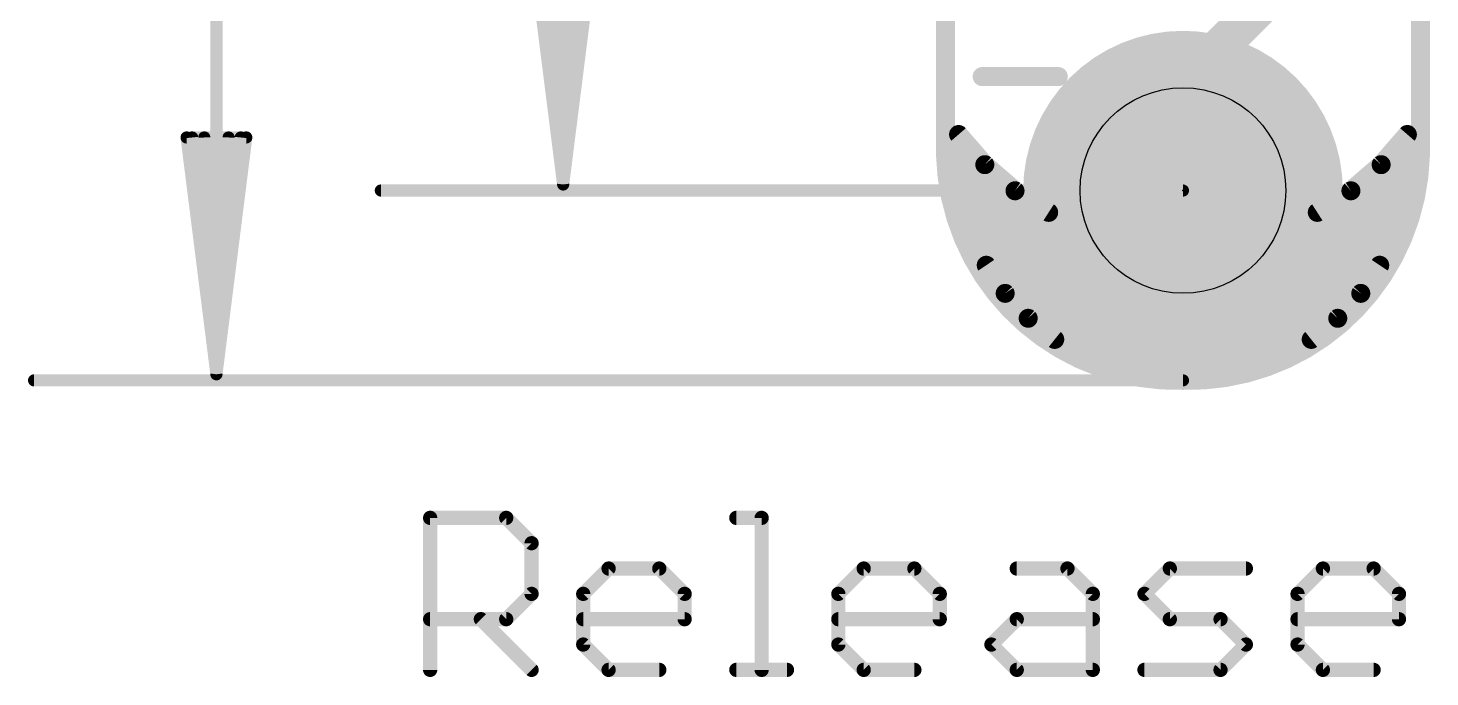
# Model space of a CAD drawing. Extents: x -10 to 102, y -14 to 18.
# Drawn here: x -9.3 to 5.69, y -3.81 to 3.14 of the extents above; entities that cross this region are included whole.
import ezdxf

# ---------------------------------------------------------------- set-up
doc = ezdxf.new("R2010")
doc.units = 0
for name, color, linetype in [('1', 12, 'CONTINUOUS'), ('16', 132, 'CONTINUOUS'), ('17', 110, 'CONTINUOUS'), ('20', 53, 'CONTINUOUS'), ('21', 41, 'CONTINUOUS'), ('22', 40, 'CONTINUOUS'), ('23', 53, 'CONTINUOUS'), ('29', 40, 'CONTINUOUS'), ('30', 253, 'CONTINUOUS'), ('44', 253, 'CONTINUOUS'), ('47', 253, 'CONTINUOUS'), ('51', 53, 'CONTINUOUS')]:
    doc.layers.add(name, color=color, linetype=linetype)

# ---------------------------------------------------------------- blocks, each defined once
blk = doc.blocks.new('ROUNDP')
at = {"const_width": 0.5}
blk.add_lwpolyline([(0, -0.25, 1), (0, 0.25, 1), (0, -0.25)], format="xyb", dxfattribs=at)

msp = doc.modelspace()

# ---------------------------------------------------------------- linework, layer by layer
at = {"layer": '1'}
for points, const_width in [([(3.878, 3.37), (3.048, 2.54)], 0.4064), ([(3.048, 2.54), (3.048, 1.397)], 0.4064), ([(0.648, 1.997), (0.64, 1.6341)], 0.2032), ([(0.9283, 1.6741), (0.648, 1.997)], 0.2032), ([(5.448, 1.997), (5.1677, 1.6741)], 0.2032), ([(5.456, 1.6341), (5.448, 1.997)], 0.2032), ([(0.6443, 1.8288), (0.794, 1.8288)], 0.2032), ([(5.302, 1.8288), (5.4517, 1.8288)], 0.2032), ([(0.64, 1.6341), (0.6876, 1.2743)], 0.2032), ([(0.6412, 1.6256), (0.9843, 1.6256)], 0.2032), ([(1.2517, 1.3943), (0.9283, 1.6741)], 0.2032), ([(5.1677, 1.6741), (4.8443, 1.3943)], 0.2032), ([(5.1117, 1.6256), (5.4548, 1.6256)], 0.2032), ([(5.4084, 1.2743), (5.456, 1.6341)], 0.2032), ([(0.668, 1.4224), (1.2191, 1.4224)], 0.2032), ([(4.8769, 1.4224), (5.428, 1.4224)], 0.2032), ([(0.6876, 1.2743), (0.7897, 0.926)], 0.2032), ([(1.6115, 1.1633), (1.2517, 1.3943)], 0.2032), ([(4.8443, 1.3943), (4.4845, 1.1633)], 0.2032), ([(5.3063, 0.926), (5.4084, 1.2743)], 0.2032), ([(0.7038, 1.2192), (1.5244, 1.2192)], 0.2032), ([(2.0006, 0.9858), (1.6115, 1.1633)], 0.2032), ([(4.4845, 1.1633), (4.0954, 0.9858)], 0.2032), ([(4.5716, 1.2192), (5.3922, 1.2192)], 0.2032), ([(0.7633, 1.016), (1.9344, 1.016)], 0.2032), ([(2.4109, 0.8654), (2.0006, 0.9858)], 0.2032), ([(4.0954, 0.9858), (3.6851, 0.8654)], 0.2032), ([(4.1616, 1.016), (5.3327, 1.016)], 0.2032), ([(0.7897, 0.926), (0.9437, 0.5974)], 0.2032), ([(0.8427, 0.8128), (2.7773, 0.8128)], 0.2032), ([(2.8342, 0.8046), (2.4109, 0.8654)], 0.2032), ([(3.2618, 0.8046), (2.8342, 0.8046)], 0.2032), ([(3.6851, 0.8654), (3.2618, 0.8046)], 0.2032), ([(3.3187, 0.8128), (5.2533, 0.8128)], 0.2032), ([(5.1523, 0.5974), (5.3063, 0.926)], 0.2032), ([(0.938, 0.6096), (5.158, 0.6096)], 0.2032), ([(0.9437, 0.5974), (1.1463, 0.2962)], 0.2032), ([(4.9497, 0.2962), (5.1523, 0.5974)], 0.2032), ([(1.0722, 0.4064), (5.0238, 0.4064)], 0.2032), ([(1.1463, 0.2962), (1.3924, 0.0295)], 0.2032), ([(1.2321, 0.2032), (4.8639, 0.2032)], 0.2032), ([(4.7036, 0.0295), (4.9497, 0.2962)], 0.2032), ([(1.3924, 0.0295), (1.6765, -0.1964)], 0.2032), ([(1.4295, 0), (4.6665, 0)], 0.2032), ([(4.4195, -0.1964), (4.7036, 0.0295)], 0.2032), ([(1.6765, -0.1964), (1.9918, -0.3763)], 0.2032), ([(1.6884, -0.2032), (4.4076, -0.2032)], 0.2032), ([(4.1042, -0.3763), (4.4195, -0.1964)], 0.2032), ([(1.9918, -0.3763), (2.3308, -0.5058)], 0.2032), ([(3.7652, -0.5058), (4.1042, -0.3763)], 0.2032), ([(2.0707, -0.4064), (4.0253, -0.4064)], 0.2032), ([(2.3308, -0.5058), (2.6857, -0.582)], 0.2032), ([(3.4103, -0.582), (3.7652, -0.5058)], 0.2032), ([(2.6857, -0.582), (3.048, -0.603)], 0.2032), ([(3.048, -0.603), (3.4103, -0.582)], 0.2032)]:
    msp.add_lwpolyline(points, dxfattribs=dict(at, const_width=const_width))
for points, const_width in [([(3.1496, 2.54, 1), (2.9464, 2.54)], 0.2032), ([(2.9762, 2.6118, 1), (3.1198, 2.4682)], 0.2032), ([(0.6988, 1.9959, 1), (0.5972, 1.9981)], 0.1016), ([(0.6864, 2.0303, 1), (0.6096, 1.9637)], 0.1016), ([(5.4988, 1.9981, 1), (5.3972, 1.9959)], 0.1016), ([(5.4864, 1.9637, 1), (5.4096, 2.0303)], 0.1016), ([(0.6443, 1.8796, 1), (0.6443, 1.778)], 0.1016), ([(0.794, 1.778, 1), (0.794, 1.8796)], 0.1016), ([(5.302, 1.8796, 1), (5.302, 1.778)], 0.1016), ([(5.4517, 1.778, 1), (5.4517, 1.8796)], 0.1016), ([(0.5892, 1.6353, 1), (0.6908, 1.633)], 0.1016), ([(0.6904, 1.6408, 1), (0.5897, 1.6275)], 0.1016), ([(0.6412, 1.6764, 1), (0.6412, 1.5748)], 0.1016), ([(0.9615, 1.7125, 1), (0.8951, 1.6356)], 0.1016), ([(0.8899, 1.6408, 1), (0.9667, 1.7074)], 0.1016), ([(0.9843, 1.5748, 1), (0.9843, 1.6764)], 0.1016), ([(5.1117, 1.6764, 1), (5.1117, 1.5748)], 0.1016), ([(5.1293, 1.7074, 1), (5.2061, 1.6408)], 0.1016), ([(5.2009, 1.6356, 1), (5.1345, 1.7125)], 0.1016), ([(5.4052, 1.633, 1), (5.5068, 1.6353)], 0.1016), ([(5.5063, 1.6275, 1), (5.4056, 1.6408)], 0.1016), ([(5.4548, 1.5748, 1), (5.4548, 1.6764)], 0.1016), ([(0.668, 1.4732, 1), (0.668, 1.3716)], 0.1016), ([(1.2191, 1.3716, 1), (1.2191, 1.4732)], 0.1016), ([(4.8769, 1.4732, 1), (4.8769, 1.3716)], 0.1016), ([(5.428, 1.3716, 1), (5.428, 1.4732)], 0.1016), ([(0.7364, 1.2886, 1), (0.6389, 1.26)], 0.1016), ([(1.2791, 1.437, 1), (1.2242, 1.3515)], 0.1016), ([(1.2184, 1.3558, 1), (1.2849, 1.4327)], 0.1016), ([(2.9464, 1.397, 1), (3.1496, 1.397)], 0.2032), ([(4.8111, 1.4327, 1), (4.8776, 1.3558)], 0.1016), ([(4.8718, 1.3515, 1), (4.8169, 1.437)], 0.1016), ([(5.4571, 1.26, 1), (5.3596, 1.2886)], 0.1016), ([(0.6373, 1.2677, 1), (0.738, 1.281)], 0.1016), ([(0.7038, 1.27, 1), (0.7038, 1.1684)], 0.1016), ([(1.5244, 1.1684, 1), (1.5244, 1.27)], 0.1016), ([(1.6326, 1.2095, 1), (1.5905, 1.117)], 0.1016), ([(1.5841, 1.1205, 1), (1.639, 1.206)], 0.1016), ([(4.457, 1.206, 1), (4.5119, 1.1205)], 0.1016), ([(4.5055, 1.117, 1), (4.4634, 1.2095)], 0.1016), ([(4.5716, 1.27, 1), (4.5716, 1.1684)], 0.1016), ([(5.358, 1.281, 1), (5.4587, 1.2677)], 0.1016), ([(5.3922, 1.1684, 1), (5.3922, 1.27)], 0.1016), ([(0.7633, 1.0668, 1), (0.7633, 0.9652)], 0.1016), ([(1.9344, 0.9652, 1), (1.9344, 1.0668)], 0.1016), ([(2.0149, 1.0345, 1), (1.9863, 0.937)], 0.1016), ([(1.9795, 0.9396, 1), (2.0217, 1.032)], 0.1016), ([(4.0743, 1.032, 1), (4.1165, 0.9396)], 0.1016), ([(4.1097, 0.937, 1), (4.0811, 1.0345)], 0.1016), ([(4.1616, 1.0668, 1), (4.1616, 0.9652)], 0.1016), ([(5.3327, 0.9652, 1), (5.3327, 1.0668)], 0.1016), ([(0.8357, 0.9476, 1), (0.7437, 0.9045)], 0.1016), ([(0.7409, 0.9117, 1), (0.8384, 0.9403)], 0.1016), ([(0.8427, 0.8636, 1), (0.8427, 0.762)], 0.1016), ([(2.4181, 0.9157, 1), (2.4037, 0.8151)], 0.1016), ([(2.3966, 0.8167, 1), (2.4252, 0.9142)], 0.1016), ([(2.7773, 0.762, 1), (2.7773, 0.8636)], 0.1016), ([(2.8342, 0.8554, 1), (2.8342, 0.7538)], 0.1016), ([(2.827, 0.7543, 1), (2.8414, 0.8549)], 0.1016), ([(3.2546, 0.8549, 1), (3.269, 0.7543)], 0.1016), ([(3.2618, 0.7538, 1), (3.2618, 0.8554)], 0.1016), ([(3.3187, 0.8636, 1), (3.3187, 0.762)], 0.1016), ([(3.6708, 0.9142, 1), (3.6994, 0.8167)], 0.1016), ([(3.6923, 0.8151, 1), (3.6779, 0.9157)], 0.1016), ([(5.2533, 0.762, 1), (5.2533, 0.8636)], 0.1016), ([(5.2576, 0.9403, 1), (5.3551, 0.9117)], 0.1016), ([(5.3523, 0.9045, 1), (5.2603, 0.9476)], 0.1016), ([(0.938, 0.6604, 1), (0.938, 0.5588)], 0.1016), ([(0.9859, 0.6257, 1), (0.9016, 0.5691)], 0.1016), ([(0.8977, 0.5758, 1), (0.9897, 0.619)], 0.1016), ([(5.1063, 0.619, 1), (5.1983, 0.5758)], 0.1016), ([(5.1944, 0.5691, 1), (5.1101, 0.6257)], 0.1016), ([(5.158, 0.5588, 1), (5.158, 0.6604)], 0.1016), ([(1.0722, 0.4572, 1), (1.0722, 0.3556)], 0.1016), ([(5.0238, 0.3556, 1), (5.0238, 0.4572)], 0.1016), ([(1.1836, 0.3307, 1), (1.1089, 0.2617)], 0.1016), ([(1.1041, 0.2679, 1), (1.1884, 0.3246)], 0.1016), ([(1.2321, 0.254, 1), (1.2321, 0.1524)], 0.1016), ([(4.8639, 0.1524, 1), (4.8639, 0.254)], 0.1016), ([(4.9076, 0.3246, 1), (4.9919, 0.2679)], 0.1016), ([(4.9871, 0.2617, 1), (4.9124, 0.3307)], 0.1016), ([(1.4241, 0.0693, 1), (1.3608, -0.0102)], 0.1016), ([(1.3551, -0.0049, 1), (1.4298, 0.064)], 0.1016), ([(1.4295, 0.0508, 1), (1.4295, -0.0508)], 0.1016), ([(4.6662, 0.064, 1), (4.7409, -0.0049)], 0.1016), ([(4.6665, -0.0508, 1), (4.6665, 0.0508)], 0.1016), ([(4.7352, -0.0102, 1), (4.6719, 0.0693)], 0.1016), ([(1.7017, -0.1523, 1), (1.6513, -0.2405)], 0.1016), ([(1.6884, -0.1524, 1), (1.6884, -0.254)], 0.1016), ([(1.6449, -0.2362, 1), (1.7081, -0.1567)], 0.1016), ([(4.3879, -0.1567, 1), (4.4511, -0.2362)], 0.1016), ([(4.4447, -0.2405, 1), (4.3943, -0.1523)], 0.1016), ([(4.4076, -0.254, 1), (4.4076, -0.1524)], 0.1016), ([(2.0099, -0.3288, 1), (1.9736, -0.4237)], 0.1016), ([(1.9666, -0.4204, 1), (2.0169, -0.3321)], 0.1016), ([(4.0791, -0.3321, 1), (4.1294, -0.4204)], 0.1016), ([(4.1224, -0.4237, 1), (4.0861, -0.3288)], 0.1016), ([(2.0707, -0.3556, 1), (2.0707, -0.4572)], 0.1016), ([(2.3415, -0.4561, 1), (2.3201, -0.5555)], 0.1016), ([(2.3127, -0.5532, 1), (2.3489, -0.4583)], 0.1016), ([(3.7471, -0.4583, 1), (3.7833, -0.5532)], 0.1016), ([(3.7759, -0.5555, 1), (3.7545, -0.4561)], 0.1016), ([(4.0253, -0.4572, 1), (4.0253, -0.3556)], 0.1016), ([(2.6886, -0.5313, 1), (2.6827, -0.6327)], 0.1016), ([(2.675, -0.6316, 1), (2.6963, -0.5323)], 0.1016), ([(3.0451, -0.5523, 1), (3.0509, -0.6537)], 0.1016), ([(3.0451, -0.6537, 1), (3.0509, -0.5523)], 0.1016), ([(3.3997, -0.5323, 1), (3.421, -0.6316)], 0.1016), ([(3.4133, -0.6327, 1), (3.4074, -0.5313)], 0.1016)]:
    msp.add_lwpolyline(points, format="xyb", dxfattribs=dict(at, const_width=const_width))
at = {"layer": '16', "const_width": 0.2032}
for points in [[(0.64, 1.6341), (0.648, 1.997)], [(0.648, 1.997), (0.9283, 1.6741)], [(5.1677, 1.6741), (5.448, 1.997)], [(5.448, 1.997), (5.456, 1.6341)], [(0.6443, 1.8288), (0.794, 1.8288)], [(5.302, 1.8288), (5.4517, 1.8288)], [(0.6876, 1.2743), (0.64, 1.6341)], [(0.6412, 1.6256), (0.9843, 1.6256)], [(0.9283, 1.6741), (1.2517, 1.3943)], [(4.8443, 1.3943), (5.1677, 1.6741)], [(5.1117, 1.6256), (5.4548, 1.6256)], [(5.456, 1.6341), (5.4084, 1.2743)], [(0.668, 1.4224), (1.2191, 1.4224)], [(4.8769, 1.4224), (5.428, 1.4224)], [(0.7897, 0.926), (0.6876, 1.2743)], [(1.2517, 1.3943), (1.6115, 1.1633)], [(4.4845, 1.1633), (4.8443, 1.3943)], [(5.4084, 1.2743), (5.3063, 0.926)], [(0.7038, 1.2192), (1.5244, 1.2192)], [(1.6115, 1.1633), (2.0006, 0.9858)], [(4.0954, 0.9858), (4.4845, 1.1633)], [(4.5716, 1.2192), (5.3922, 1.2192)], [(0.7633, 1.016), (1.9344, 1.016)], [(2.0006, 0.9858), (2.4109, 0.8654)], [(3.6851, 0.8654), (4.0954, 0.9858)], [(4.1616, 1.016), (5.3327, 1.016)], [(0.9437, 0.5974), (0.7897, 0.926)], [(0.8427, 0.8128), (2.7773, 0.8128)], [(2.4109, 0.8654), (2.8342, 0.8046)], [(2.8342, 0.8046), (3.2618, 0.8046)], [(3.2618, 0.8046), (3.6851, 0.8654)], [(3.3187, 0.8128), (5.2533, 0.8128)], [(5.3063, 0.926), (5.1523, 0.5974)], [(0.938, 0.6096), (5.158, 0.6096)], [(1.1463, 0.2962), (0.9437, 0.5974)], [(5.1523, 0.5974), (4.9497, 0.2962)], [(1.0722, 0.4064), (5.0238, 0.4064)], [(1.3924, 0.0295), (1.1463, 0.2962)], [(1.2321, 0.2032), (4.8639, 0.2032)], [(4.9497, 0.2962), (4.7036, 0.0295)], [(1.6765, -0.1964), (1.3924, 0.0295)], [(1.4295, 0), (4.6665, 0)], [(4.7036, 0.0295), (4.4195, -0.1964)], [(1.9918, -0.3763), (1.6765, -0.1964)], [(1.6884, -0.2032), (4.4076, -0.2032)], [(4.4195, -0.1964), (4.1042, -0.3763)], [(2.3308, -0.5058), (1.9918, -0.3763)], [(4.1042, -0.3763), (3.7652, -0.5058)], [(2.0707, -0.4064), (4.0254, -0.4064)], [(2.6857, -0.582), (2.3308, -0.5058)], [(3.7652, -0.5058), (3.4103, -0.582)], [(3.048, -0.603), (2.6857, -0.582)], [(3.4103, -0.582), (3.048, -0.603)]]:
    msp.add_lwpolyline(points, dxfattribs=at)
at = {"layer": '16', "const_width": 0.1016}
for points in [[(0.6988, 1.9959, 1), (0.5972, 1.9981)], [(0.6864, 2.0303, 1), (0.6096, 1.9637)], [(5.4988, 1.9981, 1), (5.3972, 1.9959)], [(5.4864, 1.9637, 1), (5.4096, 2.0303)], [(0.6443, 1.8796, 1), (0.6443, 1.778)], [(0.794, 1.778, 1), (0.794, 1.8796)], [(5.302, 1.8796, 1), (5.302, 1.778)], [(5.4517, 1.778, 1), (5.4517, 1.8796)], [(0.5892, 1.6353, 1), (0.6908, 1.633)], [(0.6904, 1.6408, 1), (0.5897, 1.6275)], [(0.6412, 1.6764, 1), (0.6412, 1.5748)], [(0.9615, 1.7125, 1), (0.8951, 1.6356)], [(0.8899, 1.6408, 1), (0.9667, 1.7074)], [(0.9843, 1.5748, 1), (0.9843, 1.6764)], [(5.1117, 1.6764, 1), (5.1117, 1.5748)], [(5.1293, 1.7074, 1), (5.2061, 1.6408)], [(5.2009, 1.6356, 1), (5.1345, 1.7125)], [(5.4052, 1.633, 1), (5.5068, 1.6353)], [(5.5063, 1.6275, 1), (5.4056, 1.6408)], [(5.4548, 1.5748, 1), (5.4548, 1.6764)], [(0.668, 1.4732, 1), (0.668, 1.3716)], [(1.2191, 1.3716, 1), (1.2191, 1.4732)], [(4.8769, 1.4732, 1), (4.8769, 1.3716)], [(5.428, 1.3716, 1), (5.428, 1.4732)], [(0.7364, 1.2886, 1), (0.6389, 1.26)], [(1.2791, 1.437, 1), (1.2242, 1.3515)], [(1.2184, 1.3558, 1), (1.2849, 1.4327)], [(4.8111, 1.4327, 1), (4.8776, 1.3558)], [(4.8718, 1.3515, 1), (4.8169, 1.437)], [(5.4571, 1.26, 1), (5.3596, 1.2886)], [(0.6373, 1.2677, 1), (0.738, 1.281)], [(0.7038, 1.27, 1), (0.7038, 1.1684)], [(1.5244, 1.1684, 1), (1.5244, 1.27)], [(1.6326, 1.2095, 1), (1.5905, 1.117)], [(1.5841, 1.1205, 1), (1.639, 1.206)], [(4.457, 1.206, 1), (4.5119, 1.1205)], [(4.5055, 1.117, 1), (4.4634, 1.2095)], [(4.5716, 1.27, 1), (4.5716, 1.1684)], [(5.358, 1.281, 1), (5.4587, 1.2677)], [(5.3922, 1.1684, 1), (5.3922, 1.27)], [(0.7633, 1.0668, 1), (0.7633, 0.9652)], [(1.9344, 0.9652, 1), (1.9344, 1.0668)], [(2.0149, 1.0345, 1), (1.9863, 0.937)], [(1.9795, 0.9396, 1), (2.0217, 1.032)], [(4.0743, 1.032, 1), (4.1165, 0.9396)], [(4.1097, 0.937, 1), (4.0811, 1.0345)], [(4.1616, 1.0668, 1), (4.1616, 0.9652)], [(5.3327, 0.9652, 1), (5.3327, 1.0668)], [(0.8357, 0.9476, 1), (0.7437, 0.9045)], [(0.7409, 0.9117, 1), (0.8384, 0.9403)], [(0.8427, 0.8636, 1), (0.8427, 0.762)], [(2.4181, 0.9157, 1), (2.4037, 0.8151)], [(2.3966, 0.8167, 1), (2.4252, 0.9142)], [(2.7773, 0.762, 1), (2.7773, 0.8636)], [(2.8342, 0.8554, 1), (2.8342, 0.7538)], [(2.827, 0.7543, 1), (2.8414, 0.8549)], [(3.2546, 0.8549, 1), (3.269, 0.7543)], [(3.2618, 0.7538, 1), (3.2618, 0.8554)], [(3.3187, 0.8636, 1), (3.3187, 0.762)], [(3.6708, 0.9142, 1), (3.6994, 0.8167)], [(3.6923, 0.8151, 1), (3.6779, 0.9157)], [(5.2533, 0.762, 1), (5.2533, 0.8636)], [(5.2576, 0.9403, 1), (5.3551, 0.9117)], [(5.3523, 0.9045, 1), (5.2603, 0.9476)], [(0.938, 0.6604, 1), (0.938, 0.5588)], [(0.9859, 0.6257, 1), (0.9016, 0.5691)], [(0.8977, 0.5758, 1), (0.9897, 0.619)], [(5.1063, 0.619, 1), (5.1983, 0.5758)], [(5.1944, 0.5691, 1), (5.1101, 0.6257)], [(5.158, 0.5588, 1), (5.158, 0.6604)], [(1.0722, 0.4572, 1), (1.0722, 0.3556)], [(5.0238, 0.3556, 1), (5.0238, 0.4572)], [(1.1836, 0.3307, 1), (1.1089, 0.2617)], [(1.1041, 0.2679, 1), (1.1884, 0.3246)], [(1.2321, 0.254, 1), (1.2321, 0.1524)], [(4.8639, 0.1524, 1), (4.8639, 0.254)], [(4.9076, 0.3246, 1), (4.9919, 0.2679)], [(4.9871, 0.2617, 1), (4.9124, 0.3307)], [(1.4241, 0.0693, 1), (1.3608, -0.0102)], [(1.3551, -0.0049, 1), (1.4298, 0.064)], [(1.4295, 0.0508, 1), (1.4295, -0.0508)], [(4.6662, 0.064, 1), (4.7409, -0.0049)], [(4.6665, -0.0508, 1), (4.6665, 0.0508)], [(4.7352, -0.0102, 1), (4.6719, 0.0693)], [(1.7017, -0.1523, 1), (1.6513, -0.2405)], [(1.6884, -0.1524, 1), (1.6884, -0.254)], [(1.6449, -0.2362, 1), (1.7081, -0.1567)], [(4.3879, -0.1567, 1), (4.4511, -0.2362)], [(4.4447, -0.2405, 1), (4.3943, -0.1523)], [(4.4076, -0.254, 1), (4.4076, -0.1524)], [(2.0099, -0.3288, 1), (1.9736, -0.4237)], [(1.9666, -0.4204, 1), (2.0169, -0.3321)], [(4.0791, -0.3321, 1), (4.1294, -0.4204)], [(4.1224, -0.4237, 1), (4.0861, -0.3288)], [(2.0707, -0.3556, 1), (2.0707, -0.4572)], [(2.3415, -0.4561, 1), (2.3201, -0.5555)], [(2.3127, -0.5532, 1), (2.3489, -0.4583)], [(3.7471, -0.4583, 1), (3.7833, -0.5532)], [(3.7759, -0.5555, 1), (3.7545, -0.4561)], [(4.0254, -0.4572, 1), (4.0254, -0.3556)], [(2.6886, -0.5313, 1), (2.6827, -0.6327)], [(2.675, -0.6316, 1), (2.6963, -0.5323)], [(3.0451, -0.5523, 1), (3.0509, -0.6537)], [(3.0451, -0.6537, 1), (3.0509, -0.5523)], [(3.3997, -0.5323, 1), (3.421, -0.6316)], [(3.4133, -0.6327, 1), (3.4074, -0.5313)]]:
    msp.add_lwpolyline(points, format="xyb", dxfattribs=at)
at = {"layer": '20', "const_width": 0.2032}
for points in [[(0.508, 1.778), (0.508, 9.652)], [(5.588, 9.652), (5.588, 1.778)]]:
    msp.add_lwpolyline(points, dxfattribs=at)
at = {"layer": '20'}
for points, const_width in [([(0.508, 1.778, 0.4143), (3.048, -0.635)], 0.2032), ([(0.5588, 1.7793, 1), (0.4572, 1.7767)], 0.1016), ([(0.4572, 1.778, 1), (0.5588, 1.778)], 0.1016), ([(3.048, -0.635, 0.4143), (5.588, 1.778)], 0.2032), ([(5.6388, 1.7767, 1), (5.5372, 1.7793)], 0.1016), ([(5.5372, 1.778, 1), (5.6388, 1.778)], 0.1016), ([(3.0493, -0.5842, 1), (3.0467, -0.6858)], 0.1016), ([(3.0493, -0.6858, 1), (3.0467, -0.5842)], 0.1016)]:
    msp.add_lwpolyline(points, format="xyb", dxfattribs=dict(at, const_width=const_width))
at = {"layer": '21', "const_width": 0.2032}
msp.add_lwpolyline([(0.9001, 2.6167), (1.7136, 2.6167)], dxfattribs=at)
at = {"layer": '21', "const_width": 0.1016}
for points in [[(0.9001, 2.6675, 1), (0.9001, 2.5659)], [(1.7136, 2.5659, 1), (1.7136, 2.6675)]]:
    msp.add_lwpolyline(points, format="xyb", dxfattribs=at)
at = {"layer": '22', "const_width": 0.2032}
msp.add_lwpolyline([(1.7145, 2.6167), (0.901, 2.6167)], dxfattribs=at)
at = {"layer": '22', "const_width": 0.1016}
for points in [[(0.901, 2.6675, 1), (0.901, 2.5659)], [(1.7145, 2.5659, 1), (1.7145, 2.6675)]]:
    msp.add_lwpolyline(points, format="xyb", dxfattribs=at)
at = {"layer": '23'}
msp.add_point((3.048, 1.397), dxfattribs=at)
at = {"layer": '29', "const_width": 0.2032}
for points in [[(0.648, 1.997), (0.64, 1.6341)], [(0.9283, 1.6741), (0.648, 1.997)], [(5.448, 1.997), (5.1677, 1.6741)], [(5.456, 1.6341), (5.448, 1.997)], [(0.6443, 1.8288), (0.794, 1.8288)], [(5.302, 1.8288), (5.4517, 1.8288)], [(0.64, 1.6341), (0.6876, 1.2743)], [(0.6412, 1.6256), (0.9843, 1.6256)], [(1.2517, 1.3943), (0.9283, 1.6741)], [(5.1677, 1.6741), (4.8443, 1.3943)], [(5.1117, 1.6256), (5.4548, 1.6256)], [(5.4084, 1.2743), (5.456, 1.6341)], [(0.668, 1.4224), (1.2191, 1.4224)], [(4.8769, 1.4224), (5.428, 1.4224)], [(0.6876, 1.2743), (0.7897, 0.926)], [(1.6115, 1.1633), (1.2517, 1.3943)], [(4.8443, 1.3943), (4.4845, 1.1633)], [(5.3063, 0.926), (5.4084, 1.2743)], [(0.7038, 1.2192), (1.5244, 1.2192)], [(2.0006, 0.9858), (1.6115, 1.1633)], [(4.4845, 1.1633), (4.0954, 0.9858)], [(4.5716, 1.2192), (5.3922, 1.2192)], [(0.7633, 1.016), (1.9344, 1.016)], [(2.4109, 0.8654), (2.0006, 0.9858)], [(4.0954, 0.9858), (3.6851, 0.8654)], [(4.1616, 1.016), (5.3327, 1.016)], [(0.7897, 0.926), (0.9437, 0.5974)], [(0.8427, 0.8128), (2.7773, 0.8128)], [(2.8342, 0.8046), (2.4109, 0.8654)], [(3.2618, 0.8046), (2.8342, 0.8046)], [(3.6851, 0.8654), (3.2618, 0.8046)], [(3.3187, 0.8128), (5.2533, 0.8128)], [(5.1523, 0.5974), (5.3063, 0.926)], [(0.938, 0.6096), (5.158, 0.6096)], [(0.9437, 0.5974), (1.1463, 0.2962)], [(4.9497, 0.2962), (5.1523, 0.5974)], [(1.0722, 0.4064), (5.0238, 0.4064)], [(1.1463, 0.2962), (1.3924, 0.0295)], [(1.2321, 0.2032), (4.8639, 0.2032)], [(4.7036, 0.0295), (4.9497, 0.2962)], [(1.3924, 0.0295), (1.6765, -0.1964)], [(1.4295, 0), (4.6665, 0)], [(4.4195, -0.1964), (4.7036, 0.0295)], [(1.6765, -0.1964), (1.9918, -0.3763)], [(1.6884, -0.2032), (4.4076, -0.2032)], [(4.1042, -0.3763), (4.4195, -0.1964)], [(1.9918, -0.3763), (2.3308, -0.5058)], [(3.7652, -0.5058), (4.1042, -0.3763)], [(2.0707, -0.4064), (4.0253, -0.4064)], [(2.3308, -0.5058), (2.6857, -0.582)], [(3.4103, -0.582), (3.7652, -0.5058)], [(2.6857, -0.582), (3.048, -0.603)], [(3.048, -0.603), (3.4103, -0.582)]]:
    msp.add_lwpolyline(points, dxfattribs=at)
at = {"layer": '29', "const_width": 0.1016}
for points in [[(0.6988, 1.9959, 1), (0.5972, 1.9981)], [(0.6864, 2.0303, 1), (0.6096, 1.9637)], [(5.4988, 1.9981, 1), (5.3972, 1.9959)], [(5.4864, 1.9637, 1), (5.4096, 2.0303)], [(0.6443, 1.8796, 1), (0.6443, 1.778)], [(0.794, 1.778, 1), (0.794, 1.8796)], [(5.302, 1.8796, 1), (5.302, 1.778)], [(5.4517, 1.778, 1), (5.4517, 1.8796)], [(0.5892, 1.6353, 1), (0.6908, 1.633)], [(0.6904, 1.6408, 1), (0.5897, 1.6275)], [(0.6412, 1.6764, 1), (0.6412, 1.5748)], [(0.9615, 1.7125, 1), (0.8951, 1.6356)], [(0.8899, 1.6408, 1), (0.9667, 1.7074)], [(0.9843, 1.5748, 1), (0.9843, 1.6764)], [(5.1117, 1.6764, 1), (5.1117, 1.5748)], [(5.1293, 1.7074, 1), (5.2061, 1.6408)], [(5.2009, 1.6356, 1), (5.1345, 1.7125)], [(5.4052, 1.633, 1), (5.5068, 1.6353)], [(5.5063, 1.6275, 1), (5.4056, 1.6408)], [(5.4548, 1.5748, 1), (5.4548, 1.6764)], [(0.668, 1.4732, 1), (0.668, 1.3716)], [(1.2191, 1.3716, 1), (1.2191, 1.4732)], [(4.8769, 1.4732, 1), (4.8769, 1.3716)], [(5.428, 1.3716, 1), (5.428, 1.4732)], [(0.7364, 1.2886, 1), (0.6389, 1.26)], [(1.2791, 1.437, 1), (1.2242, 1.3515)], [(1.2184, 1.3558, 1), (1.2849, 1.4327)], [(4.8111, 1.4327, 1), (4.8776, 1.3558)], [(4.8718, 1.3515, 1), (4.8169, 1.437)], [(5.4571, 1.26, 1), (5.3596, 1.2886)], [(0.6373, 1.2677, 1), (0.738, 1.281)], [(0.7038, 1.27, 1), (0.7038, 1.1684)], [(1.5244, 1.1684, 1), (1.5244, 1.27)], [(1.6326, 1.2095, 1), (1.5905, 1.117)], [(1.5841, 1.1205, 1), (1.639, 1.206)], [(4.457, 1.206, 1), (4.5119, 1.1205)], [(4.5055, 1.117, 1), (4.4634, 1.2095)], [(4.5716, 1.27, 1), (4.5716, 1.1684)], [(5.358, 1.281, 1), (5.4587, 1.2677)], [(5.3922, 1.1684, 1), (5.3922, 1.27)], [(0.7633, 1.0668, 1), (0.7633, 0.9652)], [(1.9344, 0.9652, 1), (1.9344, 1.0668)], [(2.0149, 1.0345, 1), (1.9863, 0.937)], [(1.9795, 0.9396, 1), (2.0217, 1.032)], [(4.0743, 1.032, 1), (4.1165, 0.9396)], [(4.1097, 0.937, 1), (4.0811, 1.0345)], [(4.1616, 1.0668, 1), (4.1616, 0.9652)], [(5.3327, 0.9652, 1), (5.3327, 1.0668)], [(0.8357, 0.9476, 1), (0.7437, 0.9045)], [(0.7409, 0.9117, 1), (0.8384, 0.9403)], [(0.8427, 0.8636, 1), (0.8427, 0.762)], [(2.4181, 0.9157, 1), (2.4037, 0.8151)], [(2.3966, 0.8167, 1), (2.4252, 0.9142)], [(2.7773, 0.762, 1), (2.7773, 0.8636)], [(2.8342, 0.8554, 1), (2.8342, 0.7538)], [(2.827, 0.7543, 1), (2.8414, 0.8549)], [(3.2546, 0.8549, 1), (3.269, 0.7543)], [(3.2618, 0.7538, 1), (3.2618, 0.8554)], [(3.3187, 0.8636, 1), (3.3187, 0.762)], [(3.6708, 0.9142, 1), (3.6994, 0.8167)], [(3.6923, 0.8151, 1), (3.6779, 0.9157)], [(5.2533, 0.762, 1), (5.2533, 0.8636)], [(5.2576, 0.9403, 1), (5.3551, 0.9117)], [(5.3523, 0.9045, 1), (5.2603, 0.9476)], [(0.938, 0.6604, 1), (0.938, 0.5588)], [(0.9859, 0.6257, 1), (0.9016, 0.5691)], [(0.8977, 0.5758, 1), (0.9897, 0.619)], [(5.1063, 0.619, 1), (5.1983, 0.5758)], [(5.1944, 0.5691, 1), (5.1101, 0.6257)], [(5.158, 0.5588, 1), (5.158, 0.6604)], [(1.0722, 0.4572, 1), (1.0722, 0.3556)], [(5.0238, 0.3556, 1), (5.0238, 0.4572)], [(1.1836, 0.3307, 1), (1.1089, 0.2617)], [(1.1041, 0.2679, 1), (1.1884, 0.3246)], [(1.2321, 0.254, 1), (1.2321, 0.1524)], [(4.8639, 0.1524, 1), (4.8639, 0.254)], [(4.9076, 0.3246, 1), (4.9919, 0.2679)], [(4.9871, 0.2617, 1), (4.9124, 0.3307)], [(1.4241, 0.0693, 1), (1.3608, -0.0102)], [(1.3551, -0.0049, 1), (1.4298, 0.064)], [(1.4295, 0.0508, 1), (1.4295, -0.0508)], [(4.6662, 0.064, 1), (4.7409, -0.0049)], [(4.6665, -0.0508, 1), (4.6665, 0.0508)], [(4.7352, -0.0102, 1), (4.6719, 0.0693)], [(1.7017, -0.1523, 1), (1.6513, -0.2405)], [(1.6884, -0.1524, 1), (1.6884, -0.254)], [(1.6449, -0.2362, 1), (1.7081, -0.1567)], [(4.3879, -0.1567, 1), (4.4511, -0.2362)], [(4.4447, -0.2405, 1), (4.3943, -0.1523)], [(4.4076, -0.254, 1), (4.4076, -0.1524)], [(2.0099, -0.3288, 1), (1.9736, -0.4237)], [(1.9666, -0.4204, 1), (2.0169, -0.3321)], [(4.0791, -0.3321, 1), (4.1294, -0.4204)], [(4.1224, -0.4237, 1), (4.0861, -0.3288)], [(2.0707, -0.3556, 1), (2.0707, -0.4572)], [(2.3415, -0.4561, 1), (2.3201, -0.5555)], [(2.3127, -0.5532, 1), (2.3489, -0.4583)], [(3.7471, -0.4583, 1), (3.7833, -0.5532)], [(3.7759, -0.5555, 1), (3.7545, -0.4561)], [(4.0253, -0.4572, 1), (4.0253, -0.3556)], [(2.6886, -0.5313, 1), (2.6827, -0.6327)], [(2.675, -0.6316, 1), (2.6963, -0.5323)], [(3.0451, -0.5523, 1), (3.0509, -0.6537)], [(3.0451, -0.6537, 1), (3.0509, -0.5523)], [(3.3997, -0.5323, 1), (3.421, -0.6316)], [(3.4133, -0.6327, 1), (3.4074, -0.5313)]]:
    msp.add_lwpolyline(points, format="xyb", dxfattribs=at)
at = {"layer": '30', "const_width": 0.2032}
for points in [[(0.64, 1.6341), (0.648, 1.997)], [(0.648, 1.997), (0.9283, 1.6741)], [(5.1677, 1.6741), (5.448, 1.997)], [(5.448, 1.997), (5.456, 1.6341)], [(0.6443, 1.8288), (0.794, 1.8288)], [(5.302, 1.8288), (5.4517, 1.8288)], [(0.6876, 1.2743), (0.64, 1.6341)], [(0.6412, 1.6256), (0.9843, 1.6256)], [(0.9283, 1.6741), (1.2517, 1.3943)], [(4.8443, 1.3943), (5.1677, 1.6741)], [(5.1117, 1.6256), (5.4548, 1.6256)], [(5.456, 1.6341), (5.4084, 1.2743)], [(0.668, 1.4224), (1.2191, 1.4224)], [(4.8769, 1.4224), (5.428, 1.4224)], [(0.7897, 0.926), (0.6876, 1.2743)], [(1.2517, 1.3943), (1.6115, 1.1633)], [(4.4845, 1.1633), (4.8443, 1.3943)], [(5.4084, 1.2743), (5.3063, 0.926)], [(0.7038, 1.2192), (1.5244, 1.2192)], [(1.6115, 1.1633), (2.0006, 0.9858)], [(4.0954, 0.9858), (4.4845, 1.1633)], [(4.5716, 1.2192), (5.3922, 1.2192)], [(0.7633, 1.016), (1.9344, 1.016)], [(2.0006, 0.9858), (2.4109, 0.8654)], [(3.6851, 0.8654), (4.0954, 0.9858)], [(4.1616, 1.016), (5.3327, 1.016)], [(0.9437, 0.5974), (0.7897, 0.926)], [(0.8427, 0.8128), (2.7773, 0.8128)], [(2.4109, 0.8654), (2.8342, 0.8046)], [(2.8342, 0.8046), (3.2618, 0.8046)], [(3.2618, 0.8046), (3.6851, 0.8654)], [(3.3187, 0.8128), (5.2533, 0.8128)], [(5.3063, 0.926), (5.1523, 0.5974)], [(0.938, 0.6096), (5.158, 0.6096)], [(1.1463, 0.2962), (0.9437, 0.5974)], [(5.1523, 0.5974), (4.9497, 0.2962)], [(1.0722, 0.4064), (5.0238, 0.4064)], [(1.3924, 0.0295), (1.1463, 0.2962)], [(1.2321, 0.2032), (4.8639, 0.2032)], [(4.9497, 0.2962), (4.7036, 0.0295)], [(1.6765, -0.1964), (1.3924, 0.0295)], [(1.4295, 0), (4.6665, 0)], [(4.7036, 0.0295), (4.4195, -0.1964)], [(1.9918, -0.3763), (1.6765, -0.1964)], [(1.6884, -0.2032), (4.4076, -0.2032)], [(4.4195, -0.1964), (4.1042, -0.3763)], [(2.3308, -0.5058), (1.9918, -0.3763)], [(4.1042, -0.3763), (3.7652, -0.5058)], [(2.0707, -0.4064), (4.0254, -0.4064)], [(2.6857, -0.582), (2.3308, -0.5058)], [(3.7652, -0.5058), (3.4103, -0.582)], [(3.048, -0.603), (2.6857, -0.582)], [(3.4103, -0.582), (3.048, -0.603)]]:
    msp.add_lwpolyline(points, dxfattribs=at)
at = {"layer": '30', "const_width": 0.1016}
for points in [[(0.6988, 1.9959, 1), (0.5972, 1.9981)], [(0.6864, 2.0303, 1), (0.6096, 1.9637)], [(5.4988, 1.9981, 1), (5.3972, 1.9959)], [(5.4864, 1.9637, 1), (5.4096, 2.0303)], [(0.6443, 1.8796, 1), (0.6443, 1.778)], [(0.794, 1.778, 1), (0.794, 1.8796)], [(5.302, 1.8796, 1), (5.302, 1.778)], [(5.4517, 1.778, 1), (5.4517, 1.8796)], [(0.5892, 1.6353, 1), (0.6908, 1.633)], [(0.6904, 1.6408, 1), (0.5897, 1.6275)], [(0.6412, 1.6764, 1), (0.6412, 1.5748)], [(0.9615, 1.7125, 1), (0.8951, 1.6356)], [(0.8899, 1.6408, 1), (0.9667, 1.7074)], [(0.9843, 1.5748, 1), (0.9843, 1.6764)], [(5.1117, 1.6764, 1), (5.1117, 1.5748)], [(5.1293, 1.7074, 1), (5.2061, 1.6408)], [(5.2009, 1.6356, 1), (5.1345, 1.7125)], [(5.4052, 1.633, 1), (5.5068, 1.6353)], [(5.5063, 1.6275, 1), (5.4056, 1.6408)], [(5.4548, 1.5748, 1), (5.4548, 1.6764)], [(0.668, 1.4732, 1), (0.668, 1.3716)], [(1.2191, 1.3716, 1), (1.2191, 1.4732)], [(4.8769, 1.4732, 1), (4.8769, 1.3716)], [(5.428, 1.3716, 1), (5.428, 1.4732)], [(0.7364, 1.2886, 1), (0.6389, 1.26)], [(1.2791, 1.437, 1), (1.2242, 1.3515)], [(1.2184, 1.3558, 1), (1.2849, 1.4327)], [(4.8111, 1.4327, 1), (4.8776, 1.3558)], [(4.8718, 1.3515, 1), (4.8169, 1.437)], [(5.4571, 1.26, 1), (5.3596, 1.2886)], [(0.6373, 1.2677, 1), (0.738, 1.281)], [(0.7038, 1.27, 1), (0.7038, 1.1684)], [(1.5244, 1.1684, 1), (1.5244, 1.27)], [(1.6326, 1.2095, 1), (1.5905, 1.117)], [(1.5841, 1.1205, 1), (1.639, 1.206)], [(4.457, 1.206, 1), (4.5119, 1.1205)], [(4.5055, 1.117, 1), (4.4634, 1.2095)], [(4.5716, 1.27, 1), (4.5716, 1.1684)], [(5.358, 1.281, 1), (5.4587, 1.2677)], [(5.3922, 1.1684, 1), (5.3922, 1.27)], [(0.7633, 1.0668, 1), (0.7633, 0.9652)], [(1.9344, 0.9652, 1), (1.9344, 1.0668)], [(2.0149, 1.0345, 1), (1.9863, 0.937)], [(1.9795, 0.9396, 1), (2.0217, 1.032)], [(4.0743, 1.032, 1), (4.1165, 0.9396)], [(4.1097, 0.937, 1), (4.0811, 1.0345)], [(4.1616, 1.0668, 1), (4.1616, 0.9652)], [(5.3327, 0.9652, 1), (5.3327, 1.0668)], [(0.8357, 0.9476, 1), (0.7437, 0.9045)], [(0.7409, 0.9117, 1), (0.8384, 0.9403)], [(0.8427, 0.8636, 1), (0.8427, 0.762)], [(2.4181, 0.9157, 1), (2.4037, 0.8151)], [(2.3966, 0.8167, 1), (2.4252, 0.9142)], [(2.7773, 0.762, 1), (2.7773, 0.8636)], [(2.8342, 0.8554, 1), (2.8342, 0.7538)], [(2.827, 0.7543, 1), (2.8414, 0.8549)], [(3.2546, 0.8549, 1), (3.269, 0.7543)], [(3.2618, 0.7538, 1), (3.2618, 0.8554)], [(3.3187, 0.8636, 1), (3.3187, 0.762)], [(3.6708, 0.9142, 1), (3.6994, 0.8167)], [(3.6923, 0.8151, 1), (3.6779, 0.9157)], [(5.2533, 0.762, 1), (5.2533, 0.8636)], [(5.2576, 0.9403, 1), (5.3551, 0.9117)], [(5.3523, 0.9045, 1), (5.2603, 0.9476)], [(0.938, 0.6604, 1), (0.938, 0.5588)], [(0.9859, 0.6257, 1), (0.9016, 0.5691)], [(0.8977, 0.5758, 1), (0.9897, 0.619)], [(5.1063, 0.619, 1), (5.1983, 0.5758)], [(5.1944, 0.5691, 1), (5.1101, 0.6257)], [(5.158, 0.5588, 1), (5.158, 0.6604)], [(1.0722, 0.4572, 1), (1.0722, 0.3556)], [(5.0238, 0.3556, 1), (5.0238, 0.4572)], [(1.1836, 0.3307, 1), (1.1089, 0.2617)], [(1.1041, 0.2679, 1), (1.1884, 0.3246)], [(1.2321, 0.254, 1), (1.2321, 0.1524)], [(4.8639, 0.1524, 1), (4.8639, 0.254)], [(4.9076, 0.3246, 1), (4.9919, 0.2679)], [(4.9871, 0.2617, 1), (4.9124, 0.3307)], [(1.4241, 0.0693, 1), (1.3608, -0.0102)], [(1.3551, -0.0049, 1), (1.4298, 0.064)], [(1.4295, 0.0508, 1), (1.4295, -0.0508)], [(4.6662, 0.064, 1), (4.7409, -0.0049)], [(4.6665, -0.0508, 1), (4.6665, 0.0508)], [(4.7352, -0.0102, 1), (4.6719, 0.0693)], [(1.7017, -0.1523, 1), (1.6513, -0.2405)], [(1.6884, -0.1524, 1), (1.6884, -0.254)], [(1.6449, -0.2362, 1), (1.7081, -0.1567)], [(4.3879, -0.1567, 1), (4.4511, -0.2362)], [(4.4447, -0.2405, 1), (4.3943, -0.1523)], [(4.4076, -0.254, 1), (4.4076, -0.1524)], [(2.0099, -0.3288, 1), (1.9736, -0.4237)], [(1.9666, -0.4204, 1), (2.0169, -0.3321)], [(4.0791, -0.3321, 1), (4.1294, -0.4204)], [(4.1224, -0.4237, 1), (4.0861, -0.3288)], [(2.0707, -0.3556, 1), (2.0707, -0.4572)], [(2.3415, -0.4561, 1), (2.3201, -0.5555)], [(2.3127, -0.5532, 1), (2.3489, -0.4583)], [(3.7471, -0.4583, 1), (3.7833, -0.5532)], [(3.7759, -0.5555, 1), (3.7545, -0.4561)], [(4.0254, -0.4572, 1), (4.0254, -0.3556)], [(2.6886, -0.5313, 1), (2.6827, -0.6327)], [(2.675, -0.6316, 1), (2.6963, -0.5323)], [(3.0451, -0.5523, 1), (3.0509, -0.6537)], [(3.0451, -0.6537, 1), (3.0509, -0.5523)], [(3.3997, -0.5323, 1), (3.421, -0.6316)], [(3.4133, -0.6327, 1), (3.4074, -0.5313)]]:
    msp.add_lwpolyline(points, format="xyb", dxfattribs=at)
at = {"layer": '44'}
msp.add_circle((3.048, 1.397), 1.1, dxfattribs=at)
at = {"layer": '47', "const_width": 0.13}
for points in [[(-7.2898, 12), (-7.2898, -0.57)], [(-3.5814, 9.968), (-3.5814, 1.462)], [(-3.5814, 1.462), (-3.9006, 3.997)], [(-3.5814, 1.462), (-3.8414, 3.997)], [(-3.5814, 1.462), (-3.7114, 3.997)], [(-3.2622, 3.997), (-3.5814, 1.462)], [(-3.4514, 3.997), (-3.5814, 1.462)], [(-3.3214, 3.997), (-3.5814, 1.462)], [(-7.2898, -0.57), (-7.609, 1.965)], [(-7.609, 1.965), (-6.9706, 1.965)], [(-7.2898, -0.57), (-7.5498, 1.965)], [(-7.2898, -0.57), (-7.4198, 1.965)], [(-6.9706, 1.965), (-7.2898, -0.57)], [(-7.1598, 1.965), (-7.2898, -0.57)], [(-7.0298, 1.965), (-7.2898, -0.57)], [(3.048, 1.397), (-5.5314, 1.397)], [(3.048, -0.635), (-9.2398, -0.635)]]:
    msp.add_lwpolyline(points, dxfattribs=at)
at = {"layer": '47', "const_width": 0.065}
for points in [[(-7.5768, 1.9691, 1), (-7.6413, 1.9609)], [(-7.609, 1.9975, 1), (-7.609, 1.9325)], [(-7.5175, 1.9683, 1), (-7.5821, 1.9617)], [(-7.3873, 1.9667, 1), (-7.4523, 1.9633)], [(-7.1273, 1.9633, 1), (-7.1923, 1.9667)], [(-6.9975, 1.9617, 1), (-7.0621, 1.9683)], [(-6.9383, 1.9609, 1), (-7.0028, 1.9691)], [(-6.9706, 1.9325, 1), (-6.9706, 1.9975)], [(-5.5314, 1.4295, 1), (-5.5314, 1.3645)], [(-3.6136, 1.4661, 1), (-3.5492, 1.4579)], [(-3.6137, 1.4653, 1), (-3.5491, 1.4587)], [(-3.6139, 1.4603, 1), (-3.5489, 1.4637)], [(-3.6139, 1.4637, 1), (-3.5489, 1.4603)], [(-3.6139, 1.462, 1), (-3.5489, 1.462)], [(-3.6137, 1.4587, 1), (-3.5491, 1.4653)], [(-3.6136, 1.4579, 1), (-3.5492, 1.4661)], [(3.048, 1.3645, 1), (3.048, 1.4295)], [(-9.2398, -0.6025, 1), (-9.2398, -0.6675)], [(-7.322, -0.5659, 1), (-7.2576, -0.5741)], [(-7.3221, -0.5667, 1), (-7.2575, -0.5733)], [(-7.3223, -0.5717, 1), (-7.2573, -0.5683)], [(-7.3223, -0.5683, 1), (-7.2573, -0.5717)], [(-7.3223, -0.57, 1), (-7.2573, -0.57)], [(-7.3221, -0.5733, 1), (-7.2575, -0.5667)], [(-7.322, -0.5741, 1), (-7.2576, -0.5659)], [(3.048, -0.6675, 1), (3.048, -0.6025)]]:
    msp.add_lwpolyline(points, format="xyb", dxfattribs=at)
at = {"layer": '51', "const_width": 0.1524}
for points in [[(-5.0038, -3.7338), (-5.0038, -2.1068)], [(-5.0038, -2.1068), (-4.1903, -2.1068)], [(-4.1903, -2.1068), (-3.9191, -2.378)], [(-1.7295, -2.1068), (-1.4583, -2.1068)], [(-1.4583, -2.1068), (-1.4583, -3.7338)], [(-3.9191, -2.378), (-3.9191, -2.9203)], [(-3.3666, -2.9203), (-3.0955, -2.6491)], [(-3.0955, -2.6491), (-2.5532, -2.6491)], [(-2.5532, -2.6491), (-2.282, -2.9203)], [(-0.6381, -2.9203), (-0.3669, -2.6491)], [(-0.3669, -2.6491), (0.1754, -2.6491)], [(0.1754, -2.6491), (0.4466, -2.9203)], [(1.2703, -2.6491), (1.8126, -2.6491)], [(1.8126, -2.6491), (2.0838, -2.9203)], [(2.6363, -2.9203), (2.9074, -2.6491)], [(2.9074, -2.6491), (3.7209, -2.6491)], [(4.2734, -2.9203), (4.5446, -2.6491)], [(4.5446, -2.6491), (5.0869, -2.6491)], [(5.0869, -2.6491), (5.3581, -2.9203)], [(-3.9191, -2.9203), (-4.1903, -3.1915)], [(-3.3666, -3.4626), (-3.3666, -2.9203)], [(-2.282, -2.9203), (-2.282, -3.1915)], [(-0.6381, -3.4626), (-0.6381, -2.9203)], [(0.4466, -2.9203), (0.4466, -3.1915)], [(2.0838, -2.9203), (2.0838, -3.7338)], [(2.9074, -3.1915), (2.6363, -2.9203)], [(4.2734, -3.4626), (4.2734, -2.9203)], [(5.3581, -2.9203), (5.3581, -3.1915)], [(-4.1903, -3.1915), (-5.0038, -3.1915)], [(-4.4615, -3.1915), (-3.9191, -3.7338)], [(-2.282, -3.1915), (-3.3666, -3.1915)], [(0.4466, -3.1915), (-0.6381, -3.1915)], [(0.9991, -3.4626), (1.2703, -3.1915)], [(1.2703, -3.1915), (2.0838, -3.1915)], [(3.4498, -3.1915), (2.9074, -3.1915)], [(3.7209, -3.4626), (3.4498, -3.1915)], [(5.3581, -3.1915), (4.2734, -3.1915)], [(-3.0955, -3.7338), (-3.3666, -3.4626)], [(-0.3669, -3.7338), (-0.6381, -3.4626)], [(1.2703, -3.7338), (0.9991, -3.4626)], [(3.4498, -3.7338), (3.7209, -3.4626)], [(4.5446, -3.7338), (4.2734, -3.4626)], [(-2.5532, -3.7338), (-3.0955, -3.7338)], [(-1.7295, -3.7338), (-1.1872, -3.7338)], [(0.1754, -3.7338), (-0.3669, -3.7338)], [(2.0838, -3.7338), (1.2703, -3.7338)], [(2.6363, -3.7338), (3.4498, -3.7338)], [(5.0869, -3.7338), (4.5446, -3.7338)]]:
    msp.add_lwpolyline(points, dxfattribs=at)
at = {"layer": '51', "const_width": 0.0762}
for points in [[(-4.9657, -2.1068, 1), (-5.0419, -2.1068)], [(-5.0038, -2.0687, 1), (-5.0038, -2.1449)], [(-4.1634, -2.0799, 1), (-4.2172, -2.1338)], [(-4.1903, -2.1449, 1), (-4.1903, -2.0687)], [(-1.7295, -2.0687, 1), (-1.7295, -2.1449)], [(-1.4202, -2.1068, 1), (-1.4964, -2.1068)], [(-1.4583, -2.1449, 1), (-1.4583, -2.0687)], [(-3.881, -2.378, 1), (-3.9572, -2.378)], [(-3.9461, -2.4049, 1), (-3.8922, -2.351)], [(-3.0955, -2.611, 1), (-3.0955, -2.6872)], [(-3.0685, -2.6761, 1), (-3.1224, -2.6222)], [(-2.5262, -2.6222, 1), (-2.5801, -2.6761)], [(-2.5532, -2.6872, 1), (-2.5532, -2.611)], [(-0.3669, -2.611, 1), (-0.3669, -2.6872)], [(-0.3399, -2.6761, 1), (-0.3938, -2.6222)], [(0.2024, -2.6222, 1), (0.1485, -2.6761)], [(0.1754, -2.6872, 1), (0.1754, -2.611)], [(1.2703, -2.611, 1), (1.2703, -2.6872)], [(1.8395, -2.6222, 1), (1.7857, -2.6761)], [(1.8126, -2.6872, 1), (1.8126, -2.611)], [(2.9074, -2.611, 1), (2.9074, -2.6872)], [(2.9344, -2.6761, 1), (2.8805, -2.6222)], [(3.7209, -2.6872, 1), (3.7209, -2.611)], [(4.5446, -2.611, 1), (4.5446, -2.6872)], [(4.5715, -2.6761, 1), (4.5176, -2.6222)], [(5.1139, -2.6222, 1), (5.06, -2.6761)], [(5.0869, -2.6872, 1), (5.0869, -2.611)], [(-3.8922, -2.9472, 1), (-3.9461, -2.8934)], [(-3.3285, -2.9203, 1), (-3.4047, -2.9203)], [(-2.2439, -2.9203, 1), (-2.3201, -2.9203)], [(-0.5999, -2.9203, 1), (-0.6762, -2.9203)], [(0.4847, -2.9203, 1), (0.4085, -2.9203)], [(2.1219, -2.9203, 1), (2.0457, -2.9203)], [(2.6632, -2.8934, 1), (2.6093, -2.9472)], [(4.3115, -2.9203, 1), (4.2353, -2.9203)], [(5.3962, -2.9203, 1), (5.32, -2.9203)], [(-3.9572, -2.9203, 1), (-3.881, -2.9203)], [(-3.3936, -2.8934, 1), (-3.3397, -2.9472)], [(-2.3089, -2.9472, 1), (-2.255, -2.8934)], [(-0.665, -2.8934, 1), (-0.6111, -2.9472)], [(0.4197, -2.9472, 1), (0.4736, -2.8934)], [(2.0568, -2.9472, 1), (2.1107, -2.8934)], [(2.6093, -2.8934, 1), (2.6632, -2.9472)], [(4.2465, -2.8934, 1), (4.3004, -2.9472)], [(5.3311, -2.9472, 1), (5.385, -2.8934)], [(-5.0038, -3.1534, 1), (-5.0038, -3.2296)], [(-4.4345, -3.1645, 1), (-4.4884, -3.2184)], [(-4.2172, -3.1645, 1), (-4.1634, -3.2184)], [(-4.1903, -3.2296, 1), (-4.1903, -3.1534)], [(-3.3666, -3.1534, 1), (-3.3666, -3.2296)], [(-2.282, -3.2296, 1), (-2.282, -3.1534)], [(-0.6381, -3.1534, 1), (-0.6381, -3.2296)], [(0.4466, -3.2296, 1), (0.4466, -3.1534)], [(1.2703, -3.1534, 1), (1.2703, -3.2296)], [(1.2972, -3.2184, 1), (1.2433, -3.1645)], [(2.0838, -3.2296, 1), (2.0838, -3.1534)], [(2.9074, -3.1534, 1), (2.9074, -3.2296)], [(2.8805, -3.2184, 1), (2.9344, -3.1645)], [(3.4767, -3.1645, 1), (3.4228, -3.2184)], [(3.4498, -3.2296, 1), (3.4498, -3.1534)], [(4.2734, -3.1534, 1), (4.2734, -3.2296)], [(5.3581, -3.2296, 1), (5.3581, -3.1534)], [(-2.3201, -3.1915, 1), (-2.2439, -3.1915)], [(0.4085, -3.1915, 1), (0.4847, -3.1915)], [(5.32, -3.1915, 1), (5.3962, -3.1915)], [(-3.3397, -3.4357, 1), (-3.3936, -3.4896)], [(-3.4047, -3.4626, 1), (-3.3285, -3.4626)], [(-0.6111, -3.4357, 1), (-0.665, -3.4896)], [(-0.6762, -3.4626, 1), (-0.5999, -3.4626)], [(1.026, -3.4357, 1), (0.9722, -3.4896)], [(0.9722, -3.4357, 1), (1.026, -3.4896)], [(3.7479, -3.4896, 1), (3.694, -3.4357)], [(3.694, -3.4896, 1), (3.7479, -3.4357)], [(4.3004, -3.4357, 1), (4.2465, -3.4896)], [(4.2353, -3.4626, 1), (4.3115, -3.4626)], [(-5.0419, -3.7338, 1), (-4.9657, -3.7338)], [(-3.9461, -3.7607, 1), (-3.8922, -3.7069)], [(-3.0955, -3.6957, 1), (-3.0955, -3.7719)], [(-3.1224, -3.7607, 1), (-3.0685, -3.7069)], [(-2.5532, -3.7719, 1), (-2.5532, -3.6957)], [(-1.7295, -3.6957, 1), (-1.7295, -3.7719)], [(-1.4964, -3.7338, 1), (-1.4202, -3.7338)], [(-1.1872, -3.7719, 1), (-1.1872, -3.6957)], [(-0.3669, -3.6957, 1), (-0.3669, -3.7719)], [(-0.3938, -3.7607, 1), (-0.3399, -3.7069)], [(0.1754, -3.7719, 1), (0.1754, -3.6957)], [(1.2703, -3.6957, 1), (1.2703, -3.7719)], [(1.2433, -3.7607, 1), (1.2972, -3.7069)], [(2.0457, -3.7338, 1), (2.1219, -3.7338)], [(2.0838, -3.7719, 1), (2.0838, -3.6957)], [(2.6363, -3.6957, 1), (2.6363, -3.7719)], [(3.4228, -3.7069, 1), (3.4767, -3.7607)], [(3.4498, -3.7719, 1), (3.4498, -3.6957)], [(4.5446, -3.6957, 1), (4.5446, -3.7719)], [(4.5176, -3.7607, 1), (4.5715, -3.7069)], [(5.0869, -3.7719, 1), (5.0869, -3.6957)]]:
    msp.add_lwpolyline(points, format="xyb", dxfattribs=at)

# ---------------------------------------------------------------- block references
at = {"layer": '17', "xscale": 3.216, "yscale": 3.216, "rotation": 90}
msp.add_blockref('ROUNDP', (3.048, 1.397), dxfattribs=at)
msp.add_blockref('ROUNDP', (3.048, 1.397), dxfattribs=at)
at = {"layer": '29', "xscale": 3.4192, "yscale": 3.4192, "rotation": 90}
msp.add_blockref('ROUNDP', (3.048, 1.397), dxfattribs=at)
at = {"layer": '30', "xscale": 3.4192, "yscale": 3.4192, "rotation": 90}
msp.add_blockref('ROUNDP', (3.048, 1.397), dxfattribs=at)

doc.saveas('drawing.dxf')
